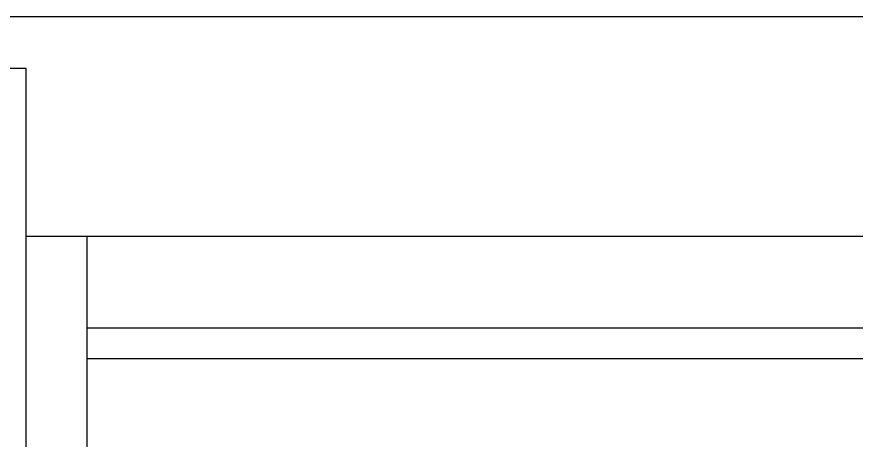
# Model space of a CAD drawing. Extents: x 13276711 to 13543385, y -848943 to -68012.
# Drawn here: x 13509229 to 13510464, y -843675 to -843051 of the extents above; entities that cross this region are included whole.
import ezdxf

# ---------------------------------------------------------------- set-up
doc = ezdxf.new("R2010")
doc.units = 0
doc.header["$LTSCALE"] = 1000
doc.header["$MEASUREMENT"] = 0
doc.layers.add('WINDOW', color=4, linetype='Continuous')

# ---------------------------------------------------------------- blocks, each defined once
blk = doc.blocks.new('A$C5D7C7B29')
at = {"color": 3}
blk.add_line((13458.1, 9769.8), (1307.3, 9769.8), dxfattribs=at)
at = {"color": 2}
blk.add_lwpolyline([(8023.3, 7992.2), (8435, 8033.4), (8628.4, 7720.2), (9070.8, 7720.2), (9070.8, 9617), (8379.7, 9617)], dxfattribs=at)
at = {"layer": 'WINDOW'}
for p, q in [((9070.8, 9122.9), (13415.8, 9122.9)), ((9250.8, 8492.9), (9250.8, 9122.9)), ((9250.8, 8852.9), (13458.1, 8852.9)), ((9250.8, 8762.9), (13458.1, 8762.9))]:
    blk.add_line(p, q, dxfattribs=at)

msp = doc.modelspace()

# ---------------------------------------------------------------- block references
at = {"xscale": 0.4999999999999998, "yscale": 0.4999999999999998, "zscale": 0.4999999999999998}
msp.add_blockref('A$C5D7C7B29', (13504707.3, -847935.9), dxfattribs=at)

doc.saveas('drawing.dxf')
